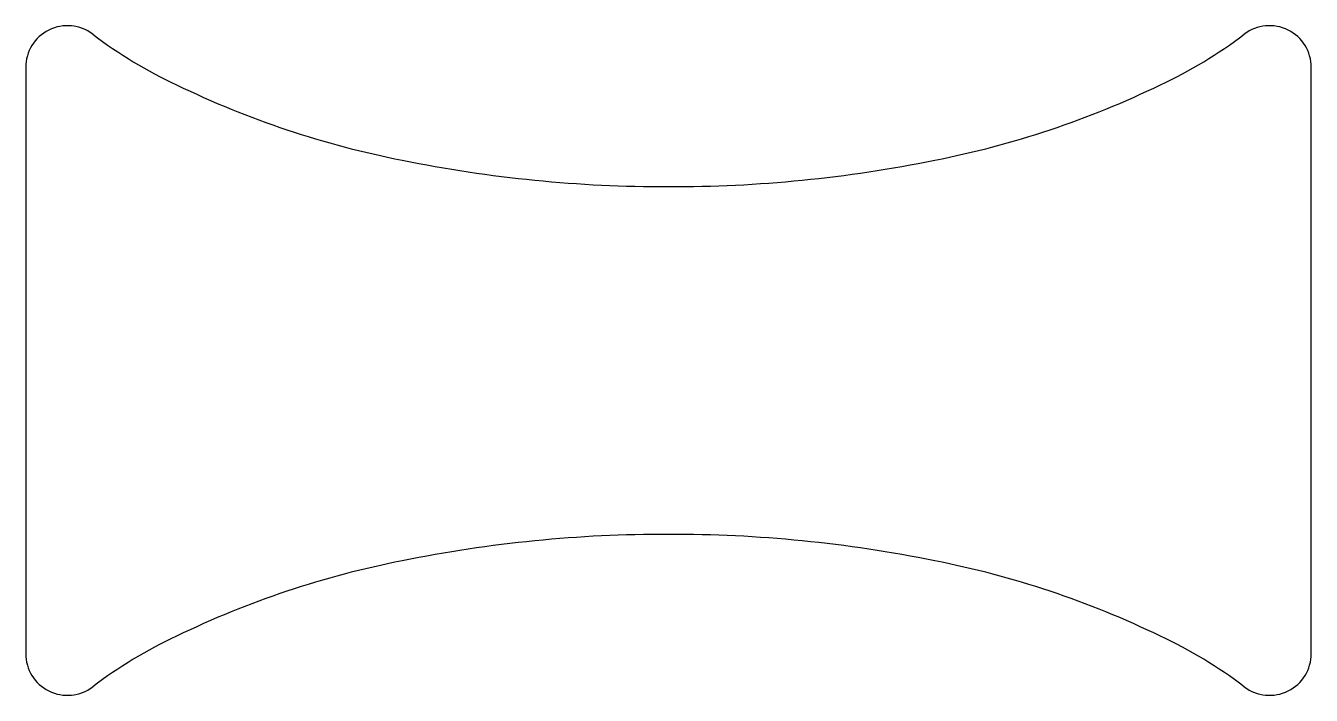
# Model space of a CAD drawing. Extents: x -0.462 to 0.462, y -0.241 to 0.241.
import ezdxf

# ---------------------------------------------------------------- set-up
doc = ezdxf.new("R2010")
doc.units = 0

msp = doc.modelspace()

# ---------------------------------------------------------------- linework, layer by layer
at = {"layer": 'A', "color": 5}
for p, q in [((-0.46194, 0.21073), (-0.46194, -0.21073)), ((0.46194, -0.21073), (0.46194, 0.21073))]:
    msp.add_line(p, q, dxfattribs=at)
for centre, radius, start, end in [((-0.43194, 0.21073), 0.03, 52.78669, 180), ((0.43194, 0.21073), 0.03, 0, 127.21331), ((-0.21257, 0.49961), 0.33273, 232.78669, 244.92978), ((0.21257, 0.49961), 0.33273, 295.07022, 307.21331), ((-0.0623, 0.80013), 0.66867, 244.17872, 258.87344), ((0.0623, 0.80013), 0.66867, 281.12656, 295.82128), ((-0.00208, 1.07553), 0.95053, 258.51504, 270.12547), ((0.00208, 1.07553), 0.95053, 269.87453, 281.48496), ((-0.00208, -1.07553), 0.95053, 89.87453, 101.48496), ((0.00208, -1.07553), 0.95053, 78.51504, 90.12547), ((-0.0623, -0.80013), 0.66867, 101.12656, 115.82128), ((0.0623, -0.80013), 0.66867, 64.17872, 78.87344), ((-0.21257, -0.49961), 0.33273, 115.07022, 127.21331), ((0.21257, -0.49961), 0.33273, 52.78669, 64.92978), ((-0.43194, -0.21073), 0.03, 180, 307.21331), ((0.43194, -0.21073), 0.03, 232.78669, 0)]:
    msp.add_arc(centre, radius, start, end, dxfattribs=at)

doc.saveas('drawing.dxf')
